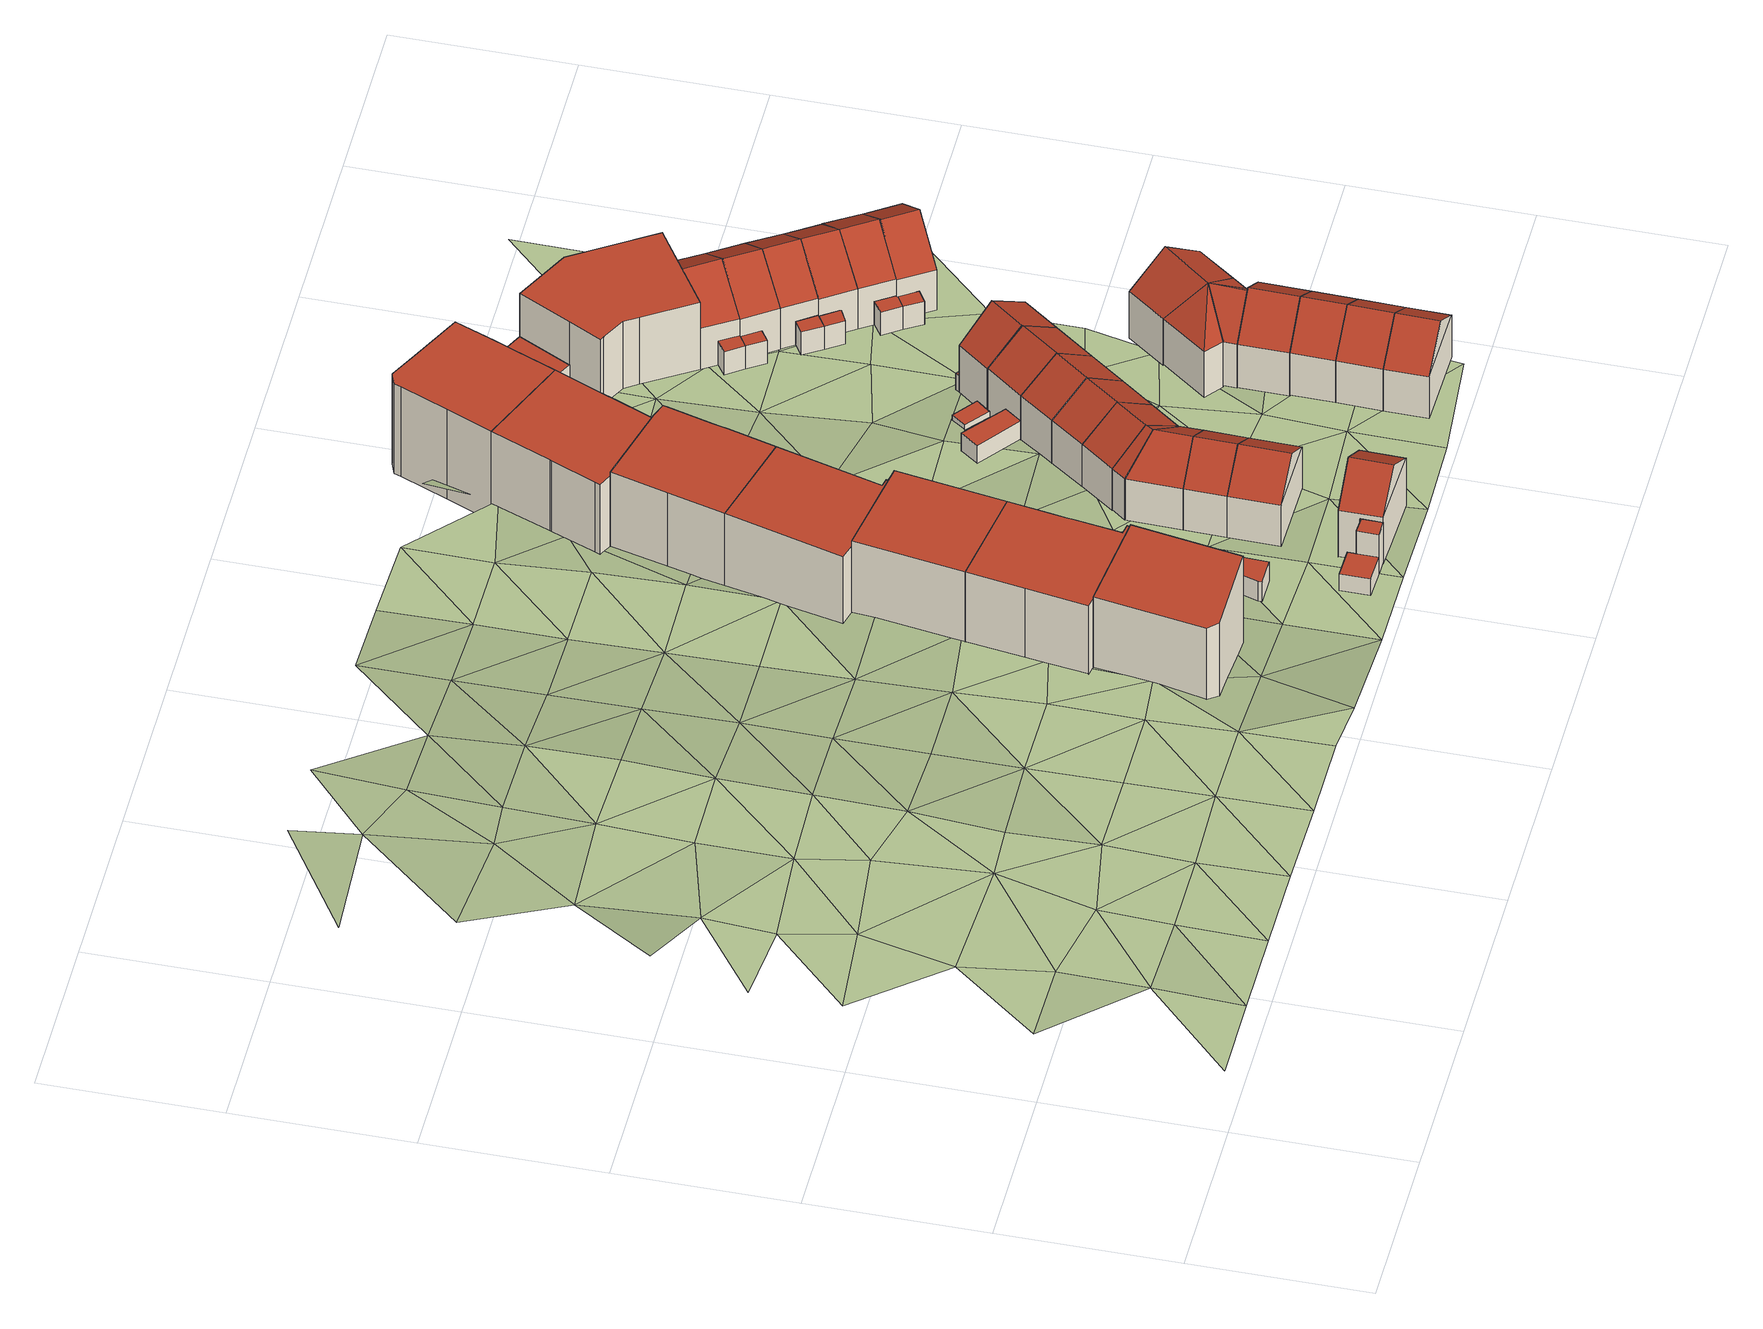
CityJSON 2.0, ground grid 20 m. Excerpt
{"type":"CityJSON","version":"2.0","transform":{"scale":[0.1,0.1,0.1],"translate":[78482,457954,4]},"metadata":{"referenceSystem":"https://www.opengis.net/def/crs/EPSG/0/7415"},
"CityObjects":{
"building1":{"type":"Building","children":["building1-1","building1-2"]},
"building1-1":{"type":"BuildingPart","attributes":{"roofType":"1000","RelativeEavesHeight":3.25,"RelativeRidgeHeight":3.25,"AbsoluteEavesHeight":9.49,"AbsoluteRidgeHeight":9.49},"parents":["building1"],"geometry":[{"type":"Solid","lod":"2","boundaries":[[[[0,1,2,3]],[[1,4,5,2]],[[4,6,7,5]],[[6,0,3,7]],[[6,4,1,0]],[[3,2,5,7]]]],"semantics":{"surfaces":[{"type":"WallSurface"},{"type":"RoofSurface","Direction":0,"Slope":90},{"type":"GroundSurface"}],"values":[[0,0,0,0,1,2]]}}]},
"building1-2":{"type":"BuildingPart","attributes":{"roofType":"1000","RelativeEavesHeight":12.07,"RelativeRidgeHeight":12.07,"AbsoluteEavesHeight":18.84,"AbsoluteRidgeHeight":18.84},"parents":["building1"],"geometry":[{"type":"Solid","lod":"2","boundaries":[[[[8,9,10,11]],[[9,12,13,10]],[[12,14,15,13]],[[14,16,17,15]],[[16,8,11,17]],[[16,14,12,9,8]],[[11,10,13,15,17]]]],"semantics":{"surfaces":[{"type":"WallSurface"},{"type":"RoofSurface","Direction":0,"Slope":90},{"type":"GroundSurface"}],"values":[[0,0,0,0,0,1,2]]}}]},
"building2":{"type":"Building","attributes":{"roofType":"1000","RelativeEavesHeight":11.79,"RelativeRidgeHeight":11.79,"AbsoluteEavesHeight":18.55,"AbsoluteRidgeHeight":18.55},"geometry":[{"type":"Solid","lod":"2","boundaries":[[[[18,19,20,21]],[[19,22,17,20]],[[22,23,15,17]],[[23,24,25,15]],[[24,26,27,25]],[[26,28,29,27]],[[28,30,31,29]],[[30,32,33,31]],[[32,34,35,33]],[[34,36,37,35]],[[36,18,21,37]],[[36,34,32,30,28,26,24,23,22,19,18]],[[21,20,17,15,25,27,29,31,33,35,37]]]],"semantics":{"surfaces":[{"type":"WallSurface"},{"type":"RoofSurface","Direction":0,"Slope":90},{"type":"GroundSurface"}],"values":[[0,0,0,0,0,0,0,0,0,0,0,1,2]]}}]},
"building3":{"type":"Building","attributes":{"roofType":"1000","RelativeEavesHeight":12.05,"RelativeRidgeHeight":12.05,"AbsoluteEavesHeight":18.55,"AbsoluteRidgeHeight":18.55},"geometry":[{"type":"Solid","lod":"2","boundaries":[[[[30,28,38,39]],[[28,40,41,38]],[[40,42,43,41]],[[42,30,39,43]],[[42,40,28,30]],[[39,38,41,43]]]],"semantics":{"surfaces":[{"type":"WallSurface"},{"type":"RoofSurface","Direction":0,"Slope":90},{"type":"GroundSurface"}],"values":[[0,0,0,0,1,2]]}}]},
"building4":{"type":"Building","attributes":{"roofType":"1000","RelativeEavesHeight":2.7,"RelativeRidgeHeight":2.7,"AbsoluteEavesHeight":8.52,"AbsoluteRidgeHeight":8.52},"geometry":[{"type":"Solid","lod":"2","boundaries":[[[[44,45,46,47]],[[45,48,49,46]],[[48,50,51,49]],[[50,52,53,51]],[[52,44,47,53]],[[52,50,48,45,44]],[[47,46,49,51,53]]]],"semantics":{"surfaces":[{"type":"WallSurface"},{"type":"RoofSurface","Direction":0,"Slope":90},{"type":"GroundSurface"}],"values":[[0,0,0,0,0,1,2]]}}]},
"building5":{"type":"Building","children":["building5-1","building5-2"]},
"building5-1":{"type":"BuildingPart","attributes":{"roofType":"1000","RelativeEavesHeight":11.74,"RelativeRidgeHeight":11.74,"AbsoluteEavesHeight":17.67,"AbsoluteRidgeHeight":17.67},"parents":["building5"],"geometry":[{"type":"Solid","lod":"2","boundaries":[[[[54,55,56,57]],[[55,58,59,56]],[[58,60,61,59]],[[60,62,63,61]],[[62,64,65,63]],[[64,66,67,65]],[[66,68,69,67]],[[68,70,71,69]],[[70,54,57,71]],[[70,68,66,64,62,60,58,55,54]],[[57,56,59,61,63,65,67,69,71]]]],"semantics":{"surfaces":[{"type":"WallSurface"},{"type":"RoofSurface","Direction":0,"Slope":90},{"type":"GroundSurface"}],"values":[[0,0,0,0,0,0,0,0,0,1,2]]}}]},
"building5-2":{"type":"BuildingPart","attributes":{"roofType":"1000","RelativeEavesHeight":2.23,"RelativeRidgeHeight":2.23,"AbsoluteEavesHeight":8.05,"AbsoluteRidgeHeight":8.05},"parents":["building5"],"geometry":[{"type":"Solid","lod":"2","boundaries":[[[[72,73,74,75]],[[73,76,77,74]],[[76,78,79,77]],[[78,72,75,79]],[[78,76,73,72]],[[75,74,77,79]]]],"semantics":{"surfaces":[{"type":"WallSurface"},{"type":"RoofSurface","Direction":0,"Slope":90},{"type":"GroundSurface"}],"values":[[0,0,0,0,1,2]]}}]},
"building6":{"type":"Building","children":["building6-1","building6-2","building6-3"]},
"building6-1":{"type":"BuildingPart","attributes":{"roofType":"1000","RelativeEavesHeight":5.42,"RelativeRidgeHeight":5.42,"AbsoluteEavesHeight":11.35,"AbsoluteRidgeHeight":11.35},"parents":["building6"],"geometry":[{"type":"Solid","lod":"2","boundaries":[[[[80,81,82,83]],[[81,84,85,82]],[[84,86,87,85]],[[86,88,89,87]],[[88,90,91,89]],[[90,80,83,91]],[[90,88,86,84,81,80]],[[83,82,85,87,89,91]]]],"semantics":{"surfaces":[{"type":"WallSurface"},{"type":"RoofSurface","Direction":0,"Slope":90},{"type":"GroundSurface"}],"values":[[0,0,0,0,0,0,1,2]]}}]},
"building6-2":{"type":"BuildingPart","attributes":{"roofType":"1030","RelativeEavesHeight":6.59,"RelativeRidgeHeight":9.78,"AbsoluteEavesHeight":12.1,"AbsoluteRidgeHeight":15.29},"parents":["building6"],"geometry":[{"type":"Solid","lod":"2","boundaries":[[[[92,93,94,95]],[[93,96,97,94]],[[96,98,99,97]],[[98,92,95,99]],[[96,93,100]],[[92,98,101]],[[93,92,101,100]],[[98,96,100,101]],[[95,94,97,99]]]],"semantics":{"surfaces":[{"type":"WallSurface"},{"type":"RoofSurface","Direction":270.3,"Slope":54.92},{"type":"RoofSurface","Direction":90.88,"Slope":54.92},{"type":"GroundSurface"}],"values":[[0,0,0,0,0,0,1,2,3]]}}]},
"building6-3":{"type":"BuildingPart","attributes":{"roofType":"1000","RelativeEavesHeight":2.25,"RelativeRidgeHeight":2.25,"AbsoluteEavesHeight":8.25,"AbsoluteRidgeHeight":8.25},"parents":["building6"],"geometry":[{"type":"Solid","lod":"2","boundaries":[[[[102,103,104,105]],[[103,106,107,104]],[[106,108,109,107]],[[108,110,111,109]],[[110,102,105,111]],[[110,108,106,103,102]],[[105,104,107,109,111]]]],"semantics":{"surfaces":[{"type":"WallSurface"},{"type":"RoofSurface","Direction":0,"Slope":90},{"type":"GroundSurface"}],"values":[[0,0,0,0,0,1,2]]}}]},
"building7":{"type":"Building","attributes":{"roofType":"1000","RelativeEavesHeight":11.87,"RelativeRidgeHeight":11.87,"AbsoluteEavesHeight":17.67,"AbsoluteRidgeHeight":17.67},"geometry":[{"type":"Solid","lod":"2","boundaries":[[[[70,68,112,113]],[[68,114,115,112]],[[114,116,117,115]],[[116,118,119,117]],[[118,120,121,119]],[[120,122,123,121]],[[122,124,125,123]],[[124,126,127,125]],[[126,128,129,127]],[[128,70,113,129]],[[128,126,124,122,120,118,116,114,68,70]],[[113,112,115,117,119,121,123,125,127,129]]]],"semantics":{"surfaces":[{"type":"WallSurface"},{"type":"RoofSurface","Direction":0,"Slope":90},{"type":"GroundSurface"}],"values":[[0,0,0,0,0,0,0,0,0,0,1,2]]}}]},
"building8":{"type":"Building","attributes":{"roofType":"1030","RelativeEavesHeight":5.74,"RelativeRidgeHeight":8.87,"AbsoluteEavesHeight":11.22,"AbsoluteRidgeHeight":14.35},"geometry":[{"type":"Solid","lod":"2","boundaries":[[[[130,131,132,133]],[[131,134,135,132]],[[134,136,137,135]],[[136,130,133,137]],[[134,131,138]],[[130,136,139]],[[131,130,139,138]],[[136,134,138,139]],[[133,132,135,137]]]],"semantics":{"surfaces":[{"type":"WallSurface"},{"type":"RoofSurface","Direction":271.17,"Slope":55.22},{"type":"RoofSurface","Direction":91.08,"Slope":55.22},{"type":"GroundSurface"}],"values":[[0,0,0,0,0,0,1,2,3]]}}]},
"building9":{"type":"Building","attributes":{"roofType":"1030","RelativeEavesHeight":5.75,"RelativeRidgeHeight":8.88,"AbsoluteEavesHeight":11.22,"AbsoluteRidgeHeight":14.35},"geometry":[{"type":"Solid","lod":"2","boundaries":[[[[131,140,141,132]],[[140,142,143,141]],[[142,134,135,143]],[[134,131,132,135]],[[142,140,144]],[[131,134,138]],[[140,131,138,144]],[[134,142,144,138]],[[132,141,143,135]]]],"semantics":{"surfaces":[{"type":"WallSurface"},{"type":"RoofSurface","Direction":271.17,"Slope":55.18},{"type":"RoofSurface","Direction":91.08,"Slope":55.18},{"type":"GroundSurface"}],"values":[[0,0,0,0,0,0,1,2,3]]}}]},
"building10":{"type":"Building","children":["building10-1","building10-2"]},
"building10-1":{"type":"BuildingPart","attributes":{"roofType":"1030","RelativeEavesHeight":5.75,"RelativeRidgeHeight":8.89,"AbsoluteEavesHeight":11.22,"AbsoluteRidgeHeight":14.35},"parents":["building10"],"geometry":[{"type":"Solid","lod":"2","boundaries":[[[[145,146,147,148]],[[146,149,150,147]],[[149,151,152,150]],[[151,145,148,152]],[[149,146,153]],[[145,151,154]],[[146,145,154,153]],[[151,149,153,154]],[[148,147,150,152]]]],"semantics":{"surfaces":[{"type":"WallSurface"},{"type":"RoofSurface","Direction":116.63,"Slope":56.44},{"type":"RoofSurface","Direction":305.16,"Slope":56.24},{"type":"GroundSurface"}],"values":[[0,0,0,0,0,0,1,2,3]]}}]},
"building10-2":{"type":"BuildingPart","attributes":{"roofType":"1030","RelativeEavesHeight":5.75,"RelativeRidgeHeight":8.89,"AbsoluteEavesHeight":11.22,"AbsoluteRidgeHeight":14.35},"parents":["building10"],"geometry":[{"type":"Solid","lod":"2","boundaries":[[[[146,142,143,147]],[[142,140,141,143]],[[140,149,150,141]],[[149,146,147,150]],[[140,142,144]],[[146,149,153]],[[142,146,153,144]],[[149,140,144,153]],[[147,143,141,150]]]],"semantics":{"surfaces":[{"type":"WallSurface"},{"type":"RoofSurface","Direction":91.12,"Slope":55.14},{"type":"RoofSurface","Direction":271.18,"Slope":55.14},{"type":"GroundSurface"}],"values":[[0,0,0,0,0,0,1,2,3]]}}]},
"building11":{"type":"Building","attributes":{"roofType":"1000","RelativeEavesHeight":11.99,"RelativeRidgeHeight":11.99,"AbsoluteEavesHeight":17.17,"AbsoluteRidgeHeight":17.17},"geometry":[{"type":"Solid","lod":"2","boundaries":[[[[155,156,157,158]],[[156,159,160,157]],[[159,161,162,160]],[[161,163,164,162]],[[163,165,166,164]],[[165,167,168,166]],[[167,169,170,168]],[[169,171,172,170]],[[171,173,174,172]],[[173,155,158,174]],[[173,171,169,167,165,163,161,159,156,155]],[[158,157,160,162,164,166,168,170,172,174]]]],"semantics":{"surfaces":[{"type":"WallSurface"},{"type":"RoofSurface","Direction":0,"Slope":90},{"type":"GroundSurface"}],"values":[[0,0,0,0,0,0,0,0,0,0,1,2]]}}]},
"building12":{"type":"Building","attributes":{"roofType":"1030","RelativeEavesHeight":5.83,"RelativeRidgeHeight":8.96,"AbsoluteEavesHeight":11.22,"AbsoluteRidgeHeight":14.35},"geometry":[{"type":"Solid","lod":"2","boundaries":[[[[175,145,176,177]],[[145,151,178,176]],[[151,179,180,178]],[[179,175,177,180]],[[151,145,154]],[[175,179,181]],[[145,175,181,154]],[[179,151,154,181]],[[177,176,178,180]]]],"semantics":{"surfaces":[{"type":"WallSurface"},{"type":"RoofSurface","Direction":126.74,"Slope":55.96},{"type":"RoofSurface","Direction":306.63,"Slope":55.96},{"type":"GroundSurface"}],"values":[[0,0,0,0,0,0,1,2,3]]}}]},
"building13":{"type":"Building","attributes":{"roofType":"1030","RelativeEavesHeight":5.9,"RelativeRidgeHeight":9.03,"AbsoluteEavesHeight":11.22,"AbsoluteRidgeHeight":14.35},"geometry":[{"type":"Solid","lod":"2","boundaries":[[[[182,175,183,184]],[[175,179,185,183]],[[179,186,187,185]],[[186,182,184,187]],[[179,175,181]],[[182,186,188]],[[175,182,188,181]],[[186,179,181,188]],[[184,183,185,187]]]],"semantics":{"surfaces":[{"type":"WallSurface"},{"type":"RoofSurface","Direction":126.75,"Slope":56.01},{"type":"RoofSurface","Direction":306.63,"Slope":56.01},{"type":"GroundSurface"}],"values":[[0,0,0,0,0,0,1,2,3]]}}]},
"building14":{"type":"Building","attributes":{"roofType":"1000","RelativeEavesHeight":12.51,"RelativeRidgeHeight":12.51,"AbsoluteEavesHeight":17.17,"AbsoluteRidgeHeight":17.17},"geometry":[{"type":"Solid","lod":"2","boundaries":[[[[169,167,189,190]],[[167,191,192,189]],[[191,193,194,192]],[[193,195,196,194]],[[195,197,198,196]],[[197,199,200,198]],[[199,201,202,200]],[[201,203,204,202]],[[203,205,206,204]],[[205,207,208,206]],[[207,169,190,208]],[[207,205,203,201,199,197,195,193,191,167,169]],[[190,189,192,194,196,198,200,202,204,206,208]]]],"semantics":{"surfaces":[{"type":"WallSurface"},{"type":"RoofSurface","Direction":0,"Slope":90},{"type":"GroundSurface"}],"values":[[0,0,0,0,0,0,0,0,0,0,0,1,2]]}}]},
"building15":{"type":"Building","attributes":{"roofType":"1030","RelativeEavesHeight":6.11,"RelativeRidgeHeight":9.24,"AbsoluteEavesHeight":11.22,"AbsoluteRidgeHeight":14.35},"geometry":[{"type":"Solid","lod":"2","boundaries":[[[[209,182,210,211]],[[182,186,212,210]],[[186,213,214,212]],[[213,209,211,214]],[[186,182,188]],[[209,213,215]],[[182,209,215,188]],[[213,186,188,215]],[[211,210,212,214]]]],"semantics":{"surfaces":[{"type":"WallSurface"},{"type":"RoofSurface","Direction":126.75,"Slope":56.07},{"type":"RoofSurface","Direction":306.63,"Slope":56.07},{"type":"GroundSurface"}],"values":[[0,0,0,0,0,0,1,2,3]]}}]},
"building16":{"type":"Building","children":["building16-1","building16-2"]},
"building16-1":{"type":"BuildingPart","attributes":{"roofType":"1030","RelativeEavesHeight":6.41,"RelativeRidgeHeight":9.54,"AbsoluteEavesHeight":11.22,"AbsoluteRidgeHeight":14.35},"parents":["building16"],"geometry":[{"type":"Solid","lod":"2","boundaries":[[[[213,216,217,218]],[[216,219,220,217]],[[219,209,221,220]],[[209,213,218,221]],[[219,216,222]],[[213,209,215]],[[216,213,215,222]],[[209,219,222,215]],[[218,217,220,221]]]],"semantics":{"surfaces":[{"type":"WallSurface"},{"type":"RoofSurface","Direction":306.94,"Slope":56.17},{"type":"RoofSurface","Direction":126.85,"Slope":56.17},{"type":"GroundSurface"}],"values":[[0,0,0,0,0,0,1,2,3]]}}]},
"building16-2":{"type":"BuildingPart","attributes":{"roofType":"1000","RelativeEavesHeight":2.57,"RelativeRidgeHeight":2.57,"AbsoluteEavesHeight":7.74,"AbsoluteRidgeHeight":7.74},"parents":["building16"],"geometry":[{"type":"Solid","lod":"2","boundaries":[[[[223,224,225,226]],[[224,227,228,225]],[[227,229,230,228]],[[229,223,226,230]],[[229,227,224,223]],[[226,225,228,230]]]],"semantics":{"surfaces":[{"type":"WallSurface"},{"type":"RoofSurface","Direction":0,"Slope":90},{"type":"GroundSurface"}],"values":[[0,0,0,0,1,2]]}}]},
"building17":{"type":"Building","attributes":{"roofType":"1030","RelativeEavesHeight":5.77,"RelativeRidgeHeight":9.3,"AbsoluteEavesHeight":11.36,"AbsoluteRidgeHeight":14.9},"geometry":[{"type":"Solid","lod":"2","boundaries":[[[[231,232,233,234]],[[232,235,236,233]],[[235,237,238,236]],[[237,231,234,238]],[[235,232,239]],[[231,237,240]],[[232,231,240,239]],[[237,235,239,240]],[[234,233,236,238]]]],"semantics":{"surfaces":[{"type":"WallSurface"},{"type":"RoofSurface","Direction":271.13,"Slope":53.47},{"type":"RoofSurface","Direction":91.12,"Slope":53.47},{"type":"GroundSurface"}],"values":[[0,0,0,0,0,0,1,2,3]]}}]},
"building18":{"type":"Building","attributes":{"roofType":"1030","RelativeEavesHeight":5.78,"RelativeRidgeHeight":9.31,"AbsoluteEavesHeight":11.36,"AbsoluteRidgeHeight":14.9},"geometry":[{"type":"Solid","lod":"2","boundaries":[[[[232,241,242,233]],[[241,243,244,242]],[[243,235,236,244]],[[235,232,233,236]],[[243,241,245]],[[232,235,239]],[[241,232,239,245]],[[235,243,245,239]],[[233,242,244,236]]]],"semantics":{"surfaces":[{"type":"WallSurface"},{"type":"RoofSurface","Direction":271.12,"Slope":53.46},{"type":"RoofSurface","Direction":91.11,"Slope":53.46},{"type":"GroundSurface"}],"values":[[0,0,0,0,0,0,1,2,3]]}}]},
"building19":{"type":"Building","children":["building19-1","building19-2","building19-3"]},
"building19-1":{"type":"BuildingPart","attributes":{"roofType":"1000","RelativeEavesHeight":0.671,"RelativeRidgeHeight":0.671,"AbsoluteEavesHeight":5.59,"AbsoluteRidgeHeight":5.59},"parents":["building19"],"geometry":[{"type":"Solid","lod":"2","boundaries":[[[[246,247,248,249]],[[247,250,251,248]],[[250,252,253,251]],[[252,246,249,253]],[[252,250,247,246]],[[249,248,251,253]]]],"semantics":{"surfaces":[{"type":"WallSurface"},{"type":"RoofSurface","Direction":0,"Slope":90},{"type":"GroundSurface"}],"values":[[0,0,0,0,1,2]]}}]},
"building19-2":{"type":"BuildingPart","attributes":{"roofType":"1000","RelativeEavesHeight":2.28,"RelativeRidgeHeight":2.28,"AbsoluteEavesHeight":6.95,"AbsoluteRidgeHeight":6.95},"parents":["building19"],"geometry":[{"type":"Solid","lod":"2","boundaries":[[[[254,255,256,257]],[[255,258,259,256]],[[258,260,261,259]],[[260,254,257,261]],[[260,258,255,254]],[[257,256,259,261]]]],"semantics":{"surfaces":[{"type":"WallSurface"},{"type":"RoofSurface","Direction":0,"Slope":90},{"type":"GroundSurface"}],"values":[[0,0,0,0,1,2]]}}]},
"building19-3":{"type":"BuildingPart","attributes":{"roofType":"1030","RelativeEavesHeight":6.49,"RelativeRidgeHeight":9.62,"AbsoluteEavesHeight":11.22,"AbsoluteRidgeHeight":14.35},"parents":["building19"],"geometry":[{"type":"Solid","lod":"2","boundaries":[[[[262,263,259,264]],[[263,265,256,259]],[[265,219,266,256]],[[219,262,264,266]],[[265,263,267]],[[262,219,268]],[[263,262,268,267]],[[219,265,267,268]],[[264,259,256,266]]]],"semantics":{"surfaces":[{"type":"WallSurface"},{"type":"RoofSurface","Direction":307.34,"Slope":56.19},{"type":"RoofSurface","Direction":126.97,"Slope":56.2},{"type":"GroundSurface"}],"values":[[0,0,0,0,0,0,1,2,3]]}}]},
"building20":{"type":"Building","attributes":{"roofType":"1030","RelativeEavesHeight":5.78,"RelativeRidgeHeight":9.32,"AbsoluteEavesHeight":11.36,"AbsoluteRidgeHeight":14.9},"geometry":[{"type":"Solid","lod":"2","boundaries":[[[[241,269,270,242]],[[269,271,272,270]],[[271,243,244,272]],[[243,241,242,244]],[[271,269,273]],[[241,243,245]],[[269,241,245,273]],[[243,271,273,245]],[[242,270,272,244]]]],"semantics":{"surfaces":[{"type":"WallSurface"},{"type":"RoofSurface","Direction":271.12,"Slope":53.46},{"type":"RoofSurface","Direction":91.11,"Slope":53.46},{"type":"GroundSurface"}],"values":[[0,0,0,0,0,0,1,2,3]]}}]},
"building21":{"type":"Building","attributes":{"roofType":"1030","RelativeEavesHeight":5.96,"RelativeRidgeHeight":9.49,"AbsoluteEavesHeight":11.36,"AbsoluteRidgeHeight":14.9},"geometry":[{"type":"Solid","lod":"2","boundaries":[[[[269,274,275,276]],[[274,277,278,275]],[[277,271,279,278]],[[271,269,276,279]],[[277,274,280]],[[269,271,273]],[[274,269,273,280]],[[271,277,280,273]],[[276,275,278,279]]]],"semantics":{"surfaces":[{"type":"WallSurface"},{"type":"RoofSurface","Direction":271.12,"Slope":53.45},{"type":"RoofSurface","Direction":91.11,"Slope":53.45},{"type":"GroundSurface"}],"values":[[0,0,0,0,0,0,1,2,3]]}}]},
"building22":{"type":"Building","children":["building22-1","building22-2"]},
"building22-1":{"type":"BuildingPart","attributes":{"roofType":"1130","RelativeEavesHeight":6.04,"RelativeRidgeHeight":9.58,"AbsoluteEavesHeight":11.36,"AbsoluteRidgeHeight":14.9},"parents":["building22"],"geometry":[{"type":"Solid","lod":"2","boundaries":[[[[274,281,282,283]],[[281,284,285,282]],[[284,286,287,285]],[[286,274,283,287]],[[284,281,288]],[[274,286,289]],[[281,274,289,288]],[[286,284,288,289]],[[283,282,285,287]]]],"semantics":{"surfaces":[{"type":"WallSurface"},{"type":"RoofSurface","Direction":3.62,"Slope":-39.31},{"type":"RoofSurface","Direction":272.26,"Slope":51.53},{"type":"RoofSurface","Direction":92.23,"Slope":47.26},{"type":"GroundSurface"}],"values":[[0,0,0,0,1,0,2,3,4]]}}]},
"building22-2":{"type":"BuildingPart","attributes":{"roofType":"1070","RelativeEavesHeight":6.3,"RelativeRidgeHeight":9.83,"AbsoluteEavesHeight":11.36,"AbsoluteRidgeHeight":14.9},"parents":["building22"],"geometry":[{"type":"Solid","lod":"2","boundaries":[[[[290,284,291,292]],[[284,281,293,291]],[[281,294,295,293]],[[294,296,297,295]],[[296,290,292,297]],[[284,290,288]],[[281,284,288]],[[294,281,288]],[[296,294,288]],[[290,296,288]],[[292,291,293,295,297]]]],"semantics":{"surfaces":[{"type":"WallSurface"},{"type":"RoofSurface","Direction":126.57,"Slope":53.73},{"type":"RoofSurface","Direction":183.62,"Slope":39.31},{"type":"RoofSurface","Direction":217.13,"Slope":53.9},{"type":"RoofSurface","Direction":306.9,"Slope":51.98},{"type":"RoofSurface","Direction":36.66,"Slope":25.27},{"type":"GroundSurface"}],"values":[[0,0,0,0,0,1,2,3,4,5,6]]}}]},
"building23":{"type":"Building","attributes":{"roofType":"1000","RelativeEavesHeight":3.17,"RelativeRidgeHeight":3.17,"AbsoluteEavesHeight":7.7,"AbsoluteRidgeHeight":7.7},"geometry":[{"type":"Solid","lod":"2","boundaries":[[[[298,299,300,301]],[[299,302,303,300]],[[302,304,305,303]],[[304,298,301,305]],[[304,302,299,298]],[[301,300,303,305]]]],"semantics":{"surfaces":[{"type":"WallSurface"},{"type":"RoofSurface","Direction":0,"Slope":90},{"type":"GroundSurface"}],"values":[[0,0,0,0,1,2]]}}]},
"building24":{"type":"Building","attributes":{"roofType":"1130","RelativeEavesHeight":6.51,"RelativeRidgeHeight":10.04,"AbsoluteEavesHeight":11.36,"AbsoluteRidgeHeight":14.9},"geometry":[{"type":"Solid","lod":"2","boundaries":[[[[306,290,307,308]],[[290,296,309,307]],[[296,310,311,309]],[[310,306,308,311]],[[296,290,288]],[[306,310,312]],[[290,306,312,288]],[[310,296,288,312]],[[308,307,309,311]]]],"semantics":{"surfaces":[{"type":"WallSurface"},{"type":"RoofSurface","Direction":216.66,"Slope":-25.27},{"type":"RoofSurface","Direction":127.35,"Slope":53.19},{"type":"RoofSurface","Direction":307.46,"Slope":52.43},{"type":"GroundSurface"}],"values":[[0,0,0,0,1,0,2,3,4]]}}]},
"building25":{"type":"Building","attributes":{"roofType":"1000","RelativeEavesHeight":9.27,"RelativeRidgeHeight":9.27,"AbsoluteEavesHeight":13.72,"AbsoluteRidgeHeight":13.72},"geometry":[{"type":"Solid","lod":"2","boundaries":[[[[313,314,315,316]],[[314,317,318,315]],[[317,319,320,318]],[[319,321,322,320]],[[321,323,324,322]],[[323,325,326,324]],[[325,327,328,326]],[[327,329,330,328]],[[329,331,332,330]],[[331,313,316,332]],[[331,329,327,325,323,321,319,317,314,313]],[[316,315,318,320,322,324,326,328,330,332]]]],"semantics":{"surfaces":[{"type":"WallSurface"},{"type":"RoofSurface","Direction":0,"Slope":90},{"type":"GroundSurface"}],"values":[[0,0,0,0,0,0,0,0,0,0,1,2]]}}]},
"building26":{"type":"Building","children":["building26-1","building26-2","building26-3"]},
"building26-1":{"type":"BuildingPart","attributes":{"roofType":"1030","RelativeEavesHeight":5.62,"RelativeRidgeHeight":9.46,"AbsoluteEavesHeight":10.07,"AbsoluteRidgeHeight":13.91},"parents":["building26"],"geometry":[{"type":"Solid","lod":"2","boundaries":[[[[333,334,318,335]],[[334,336,337,318]],[[336,338,339,337]],[[338,333,335,339]],[[336,334,340]],[[333,338,341]],[[334,333,341,340]],[[338,336,340,341]],[[335,318,337,339]]]],"semantics":{"surfaces":[{"type":"WallSurface"},{"type":"RoofSurface","Direction":237.41,"Slope":53.44},{"type":"RoofSurface","Direction":57.11,"Slope":53.44},{"type":"GroundSurface"}],"values":[[0,0,0,0,0,0,1,2,3]]}}]},
"building26-2":{"type":"BuildingPart","attributes":{"roofType":"1000","RelativeEavesHeight":2.85,"RelativeRidgeHeight":2.85,"AbsoluteEavesHeight":7.29,"AbsoluteRidgeHeight":7.29},"parents":["building26"],"geometry":[{"type":"Solid","lod":"2","boundaries":[[[[342,343,315,337]],[[343,344,345,315]],[[344,346,347,345]],[[346,342,337,347]],[[346,344,343,342]],[[337,315,345,347]]]],"semantics":{"surfaces":[{"type":"WallSurface"},{"type":"RoofSurface","Direction":0,"Slope":90},{"type":"GroundSurface"}],"values":[[0,0,0,0,1,2]]}}]},
"building26-3":{"type":"BuildingPart","attributes":{"roofType":"1000","RelativeEavesHeight":3.21,"RelativeRidgeHeight":3.21,"AbsoluteEavesHeight":7.78,"AbsoluteRidgeHeight":7.78},"parents":["building26"],"geometry":[{"type":"Solid","lod":"2","boundaries":[[[[348,349,350,351]],[[349,352,353,350]],[[352,354,355,353]],[[354,348,351,355]],[[354,352,349,348]],[[351,350,353,355]]]],"semantics":{"surfaces":[{"type":"WallSurface"},{"type":"RoofSurface","Direction":0,"Slope":90},{"type":"GroundSurface"}],"values":[[0,0,0,0,1,2]]}}]},
"building27":{"type":"Building","children":["building27-1","building27-2","building27-3"]},
"building27-1":{"type":"BuildingPart","attributes":{"roofType":"1030","RelativeEavesHeight":5.62,"RelativeRidgeHeight":9.46,"AbsoluteEavesHeight":10.07,"AbsoluteRidgeHeight":13.91},"parents":["building27"],"geometry":[{"type":"Solid","lod":"2","boundaries":[[[[356,357,358,359]],[[357,338,339,358]],[[338,360,361,339]],[[360,356,359,361]],[[338,357,362]],[[356,360,363]],[[357,356,363,362]],[[360,338,362,363]],[[359,358,339,361]]]],"semantics":{"surfaces":[{"type":"WallSurface"},{"type":"RoofSurface","Direction":235.93,"Slope":53.65},{"type":"RoofSurface","Direction":56.62,"Slope":53.65},{"type":"GroundSurface"}],"values":[[0,0,0,0,0,0,1,2,3]]}}]},
"building27-2":{"type":"BuildingPart","attributes":{"roofType":"1000","RelativeEavesHeight":2.85,"RelativeRidgeHeight":2.85,"AbsoluteEavesHeight":7.29,"AbsoluteRidgeHeight":7.29},"parents":["building27"],"geometry":[{"type":"Solid","lod":"2","boundaries":[[[[364,365,366,361]],[[365,367,368,366]],[[367,369,370,368]],[[369,364,361,370]],[[369,367,365,364]],[[361,366,368,370]]]],"semantics":{"surfaces":[{"type":"WallSurface"},{"type":"RoofSurface","Direction":0,"Slope":90},{"type":"GroundSurface"}],"values":[[0,0,0,0,1,2]]}}]},
"building27-3":{"type":"BuildingPart","attributes":{"roofType":"1000","RelativeEavesHeight":3.2,"RelativeRidgeHeight":3.2,"AbsoluteEavesHeight":7.78,"AbsoluteRidgeHeight":7.78},"parents":["building27"],"geometry":[{"type":"Solid","lod":"2","boundaries":[[[[371,372,373,374]],[[372,375,376,373]],[[375,348,351,376]],[[348,371,374,351]],[[348,375,372,371]],[[374,373,376,351]]]],"semantics":{"surfaces":[{"type":"WallSurface"},{"type":"RoofSurface","Direction":0,"Slope":90},{"type":"GroundSurface"}],"values":[[0,0,0,0,1,2]]}}]},
"building28":{"type":"Building","children":["building28-1","building28-2","building28-3"]},
"building28-1":{"type":"BuildingPart","attributes":{"roofType":"1000","RelativeEavesHeight":3.19,"RelativeRidgeHeight":3.19,"AbsoluteEavesHeight":7.78,"AbsoluteRidgeHeight":7.78},"parents":["building28"],"geometry":[{"type":"Solid","lod":"2","boundaries":[[[[377,378,379,380]],[[378,381,382,379]],[[381,383,384,382]],[[383,377,380,384]],[[383,381,378,377]],[[380,379,382,384]]]],"semantics":{"surfaces":[{"type":"WallSurface"},{"type":"RoofSurface","Direction":0,"Slope":90},{"type":"GroundSurface"}],"values":[[0,0,0,0,1,2]]}}]},
"building28-2":{"type":"BuildingPart","attributes":{"roofType":"1030","RelativeEavesHeight":5.6,"RelativeRidgeHeight":9.44,"AbsoluteEavesHeight":10.07,"AbsoluteRidgeHeight":13.91},"parents":["building28"],"geometry":[{"type":"Solid","lod":"2","boundaries":[[[[360,385,386,387]],[[385,388,389,386]],[[388,356,390,389]],[[356,360,387,390]],[[388,385,391]],[[360,356,363]],[[385,360,363,391]],[[356,388,391,363]],[[387,386,389,390]]]],"semantics":{"surfaces":[{"type":"WallSurface"},{"type":"RoofSurface","Direction":56.59,"Slope":53.37},{"type":"RoofSurface","Direction":235.92,"Slope":53.37},{"type":"GroundSurface"}],"values":[[0,0,0,0,0,0,1,2,3]]}}]},
"building28-3":{"type":"BuildingPart","attributes":{"roofType":"1000","RelativeEavesHeight":2.83,"RelativeRidgeHeight":2.83,"AbsoluteEavesHeight":7.29,"AbsoluteRidgeHeight":7.29},"parents":["building28"],"geometry":[{"type":"Solid","lod":"2","boundaries":[[[[364,369,392,387]],[[369,393,394,392]],[[393,395,396,394]],[[395,364,387,396]],[[395,393,369,364]],[[387,392,394,396]]]],"semantics":{"surfaces":[{"type":"WallSurface"},{"type":"RoofSurface","Direction":0,"Slope":90},{"type":"GroundSurface"}],"values":[[0,0,0,0,1,2]]}}]},
"building29":{"type":"Building","children":["building29-1","building29-2","building29-3"]},
"building29-1":{"type":"BuildingPart","attributes":{"roofType":"1000","RelativeEavesHeight":3.18,"RelativeRidgeHeight":3.18,"AbsoluteEavesHeight":7.78,"AbsoluteRidgeHeight":7.78},"parents":["building29"],"geometry":[{"type":"Solid","lod":"2","boundaries":[[[[397,398,399,400]],[[398,401,402,399]],[[401,377,380,402]],[[377,397,400,380]],[[377,401,398,397]],[[400,399,402,380]]]],"semantics":{"surfaces":[{"type":"WallSurface"},{"type":"RoofSurface","Direction":0,"Slope":90},{"type":"GroundSurface"}],"values":[[0,0,0,0,1,2]]}}]},
"building29-2":{"type":"BuildingPart","attributes":{"roofType":"1000","RelativeEavesHeight":2.81,"RelativeRidgeHeight":2.81,"AbsoluteEavesHeight":7.29,"AbsoluteRidgeHeight":7.29},"parents":["building29"],"geometry":[{"type":"Solid","lod":"2","boundaries":[[[[403,404,405,406]],[[404,407,408,405]],[[407,409,410,408]],[[409,403,406,410]],[[409,407,404,403]],[[406,405,408,410]]]],"semantics":{"surfaces":[{"type":"WallSurface"},{"type":"RoofSurface","Direction":0,"Slope":90},{"type":"GroundSurface"}],"values":[[0,0,0,0,1,2]]}}]},
"building29-3":{"type":"BuildingPart","attributes":{"roofType":"1030","RelativeEavesHeight":5.58,"RelativeRidgeHeight":9.42,"AbsoluteEavesHeight":10.07,"AbsoluteRidgeHeight":13.91},"parents":["building29"],"geometry":[{"type":"Solid","lod":"2","boundaries":[[[[411,412,413,414]],[[412,385,386,413]],[[385,415,406,386]],[[415,411,414,406]],[[385,412,391]],[[411,415,416]],[[412,411,416,391]],[[415,385,391,416]],[[414,413,386,406]]]],"semantics":{"surfaces":[{"type":"WallSurface"},{"type":"RoofSurface","Direction":236.33,"Slope":53.49},{"type":"RoofSurface","Direction":56.73,"Slope":53.5},{"type":"GroundSurface"}],"values":[[0,0,0,0,0,0,1,2,3]]}}]},
"building30":{"type":"Building","children":["building30-1","building30-2","building30-3"]},
"building30-1":{"type":"BuildingPart","attributes":{"roofType":"1000","RelativeEavesHeight":3.16,"RelativeRidgeHeight":3.16,"AbsoluteEavesHeight":7.78,"AbsoluteRidgeHeight":7.78},"parents":["building30"],"geometry":[{"type":"Solid","lod":"2","boundaries":[[[[417,418,419,420]],[[418,421,422,419]],[[421,423,424,422]],[[423,417,420,424]],[[423,421,418,417]],[[420,419,422,424]]]],"semantics":{"surfaces":[{"type":"WallSurface"},{"type":"RoofSurface","Direction":0,"Slope":90},{"type":"GroundSurface"}],"values":[[0,0,0,0,1,2]]}}]},
"building30-2":{"type":"BuildingPart","attributes":{"roofType":"1030","RelativeEavesHeight":5.59,"RelativeRidgeHeight":9.43,"AbsoluteEavesHeight":10.07,"AbsoluteRidgeHeight":13.91},"parents":["building30"],"geometry":[{"type":"Solid","lod":"2","boundaries":[[[[425,426,427,428]],[[426,429,430,427]],[[429,411,414,430]],[[411,425,428,414]],[[429,426,431]],[[425,411,416]],[[426,425,416,431]],[[411,429,431,416]],[[428,427,430,414]]]],"semantics":{"surfaces":[{"type":"WallSurface"},{"type":"RoofSurface","Direction":56.92,"Slope":53.36},{"type":"RoofSurface","Direction":236.39,"Slope":53.36},{"type":"GroundSurface"}],"values":[[0,0,0,0,0,0,1,2,3]]}}]},
"building30-3":{"type":"BuildingPart","attributes":{"roofType":"1010","RelativeEavesHeight":2.82,"RelativeRidgeHeight":2.82,"AbsoluteEavesHeight":7.29,"AbsoluteRidgeHeight":7.29},"parents":["building30"],"geometry":[{"type":"Solid","lod":"2","boundaries":[[[[432,409,410,428]],[[409,433,434,410]],[[433,435,436,434]],[[435,432,428,436]],[[435,433,409,432]],[[428,410,434,436]]]],"semantics":{"surfaces":[{"type":"WallSurface"},{"type":"RoofSurface","Direction":0,"Slope":90},{"type":"GroundSurface"}],"values":[[0,0,0,0,1,2]]}}]},
"building31":{"type":"Building","children":["building31-1","building31-2","building31-3"]},
"building31-1":{"type":"BuildingPart","attributes":{"roofType":"1030","RelativeEavesHeight":5.61,"RelativeRidgeHeight":9.45,"AbsoluteEavesHeight":10.07,"AbsoluteRidgeHeight":13.91},"parents":["building31"],"geometry":[{"type":"Solid","lod":"2","boundaries":[[[[426,437,438,427]],[[437,439,440,438]],[[439,441,442,440]],[[441,426,427,442]],[[439,437,443]],[[426,441,444]],[[437,426,444,443]],[[441,439,443,444]],[[427,438,440,442]]]],"semantics":{"surfaces":[{"type":"WallSurface"},{"type":"RoofSurface","Direction":57.08,"Slope":53.62},{"type":"RoofSurface","Direction":236.84,"Slope":53.62},{"type":"GroundSurface"}],"values":[[0,0,0,0,0,0,1,2,3]]}}]},
"building31-2":{"type":"BuildingPart","attributes":{"roofType":"1000","RelativeEavesHeight":2.84,"RelativeRidgeHeight":2.84,"AbsoluteEavesHeight":7.29,"AbsoluteRidgeHeight":7.29},"parents":["building31"],"geometry":[{"type":"Solid","lod":"2","boundaries":[[[[445,446,447,448]],[[446,449,450,447]],[[449,451,452,450]],[[451,445,448,452]],[[451,449,446,445]],[[448,447,450,452]]]],"semantics":{"surfaces":[{"type":"WallSurface"},{"type":"RoofSurface","Direction":0,"Slope":90},{"type":"GroundSurface"}],"values":[[0,0,0,0,1,2]]}}]},
"building31-3":{"type":"BuildingPart","attributes":{"roofType":"1000","RelativeEavesHeight":3.16,"RelativeRidgeHeight":3.16,"AbsoluteEavesHeight":7.78,"AbsoluteRidgeHeight":7.78},"parents":["building31"],"geometry":[{"type":"Solid","lod":"2","boundaries":[[[[453,454,455,456]],[[454,457,458,455]],[[457,417,420,458]],[[417,453,456,420]],[[417,457,454,453]],[[456,455,458,420]]]],"semantics":{"surfaces":[{"type":"WallSurface"},{"type":"RoofSurface","Direction":0,"Slope":90},{"type":"GroundSurface"}],"values":[[0,0,0,0,1,2]]}}]},
"terrain1":{"type":"TINRelief","geometry":[{"type":"CompositeSurface","lod":"2","boundaries":[[[459,460,461]],[[462,461,463]],[[462,463,464]],[[461,460,465]],[[466,464,467]],[[460,468,465]],[[463,461,469]],[[466,467,470]],[[461,465,469]],[[471,470,472]],[[464,463,473]],[[467,464,473]],[[474,472,475]],[[463,469,473]],[[465,468,476]],[[469,465,476]],[[470,467,477]],[[468,478,476]],[[472,470,477]],[[467,473,479]],[[480,475,481]],[[467,479,477]],[[475,472,482]],[[473,469,483]],[[469,476,483]],[[472,477,482]],[[480,481,484]],[[485,484,486]],[[476,478,487]],[[473,483,488]],[[475,482,489]],[[475,489,481]],[[479,473,490]],[[483,476,487]],[[478,491,487]],[[473,488,490]],[[477,479,492]],[[482,477,493]],[[479,490,492]],[[481,489,494]],[[488,483,495]],[[484,481,496]],[[483,487,497]],[[489,482,493]],[[477,492,493]],[[481,494,496]],[[490,488,495]],[[483,497,495]],[[487,491,498]],[[484,496,499]],[[494,489,500]],[[489,493,501]],[[492,490,502]],[[490,495,503]],[[491,504,498]],[[497,487,505]],[[489,501,500]],[[496,494,506]],[[490,503,502]],[[495,497,505]],[[493,492,507]],[[487,498,505]],[[499,496,506]],[[494,500,506]],[[492,502,507]],[[498,504,508]],[[501,493,509]],[[503,495,510]],[[495,505,511]],[[500,501,509]],[[493,507,509]],[[502,503,510]],[[495,511,510]],[[505,498,512]],[[498,508,513]],[[511,505,512]],[[498,513,512]],[[507,502,514]],[[506,500,515]],[[500,509,516]],[[502,510,514]],[[500,516,515]],[[511,512,517]],[[510,511,517]],[[513,508,518]],[[509,507,519]],[[507,514,520]],[[506,515,521]],[[516,509,519]],[[507,520,519]],[[514,510,522]],[[510,517,522]],[[512,513,523]],[[515,516,524]],[[513,518,525]],[[517,512,526]],[[516,519,524]],[[520,514,527]],[[514,522,528]],[[513,525,523]],[[521,515,529]],[[522,517,526]],[[512,523,526]],[[519,520,527]],[[515,524,529]],[[514,528,527]],[[525,518,530]],[[521,529,531]],[[524,519,532]],[[528,522,533]],[[519,527,534]],[[518,535,530]],[[522,526,533]],[[523,525,536]],[[519,534,532]],[[529,524,537]],[[526,523,536]],[[525,530,536]],[[527,528,538]],[[524,532,537]],[[531,529,539]],[[528,533,540]],[[534,527,538]],[[533,526,541]],[[529,537,539]],[[528,540,538]],[[526,536,541]],[[530,535,542]],[[543,532,534]],[[537,532,543]],[[536,530,542]],[[535,544,542]],[[533,541,545]],[[540,533,546]],[[533,545,546]],[[543,534,547]],[[539,537,548]],[[537,543,548]],[[534,538,547]],[[538,540,546]],[[541,536,549]],[[545,541,550]],[[536,542,549]],[[550,541,549]],[[538,546,551]],[[542,544,552]],[[546,545,553]],[[545,550,553]],[[548,543,554]],[[538,551,547]],[[544,555,552]],[[549,542,552]],[[543,547,554]],[[551,546,556]],[[546,553,556]],[[550,549,557]],[[558,548,559]],[[553,550,557]],[[549,552,560]],[[548,554,559]],[[547,551,561]],[[551,556,562]],[[549,560,557]],[[552,555,563]],[[551,562,561]],[[554,547,564]],[[556,553,565]],[[553,557,566]],[[560,552,567]],[[547,561,564]],[[559,554,564]],[[562,556,565]],[[553,566,565]],[[552,563,567]],[[557,560,568]],[[561,562,569]],[[559,564,570]],[[557,568,566]],[[562,565,569]],[[560,567,571]],[[560,571,568]],[[564,561,572]],[[559,570,573]],[[561,569,574]],[[561,574,572]],[[566,568,575]],[[565,566,576]],[[569,565,577]],[[570,564,578]],[[564,572,578]],[[566,575,576]],[[574,569,577]],[[565,576,577]],[[573,570,578]],[[572,574,579]],[[574,577,580]],[[578,572,579]],[[577,576,581]],[[574,580,579]],[[578,579,582]],[[578,582,583]]]}]}
},
"vertices":[
[726,155,55],[691,158,55],[691,158,22],[726,155,22],[698,198,55],[698,198,22],[732,196,55],[732,196,22],
[689,143,148],[587,144,148],[587,144,28],[689,143,28],[576,155,148],[576,155,28],[596,278,148],[596,278,28],[709,265,148],[709,265,28],
[699,271,145],[710,269,145],[710,269,28],[699,271,28],[709,265,145],[596,278,145],[585,280,145],[585,280,28],[596,349,145],[596,349,28],[606,414,145],[606,414,28],[718,396,145],[718,396,28],[710,346,145],[710,346,28],[708,333,145],[708,333,28],[707,324,145],[707,324,28],
[606,414,25],[718,396,25],[625,537,145],[625,537,25],[737,518,145],[737,518,25],
[763,140,45],[763,144,45],[763,144,18],[763,140,18],[779,198,45],[779,198,18],[796,197,45],[796,197,18],[794,140,45],[794,140,18],
[721,527,137],[730,525,137],[730,525,19],[721,527,19],[729,523,137],[729,523,19],[738,521,137],[738,521,19],[737,518,137],[737,518,19],[625,537,137],[625,537,19],[608,542,137],[608,542,19],[644,674,137],[644,674,19],[753,645,137],[753,645,19],
[729,523,40],[736,545,40],[736,545,18],[729,523,18],[765,537,40],[765,537,18],[761,517,40],[761,517,18],
[828,57,74],[845,56,74],[845,56,19],[828,57,19],[845,57,74],[845,57,19],[847,57,74],[847,57,19],[847,33,74],[847,33,19],[828,33,74],[828,33,19],
[847,33,81],[847,80,81],[847,80,15],[847,33,15],[939,79,81],[939,79,15],[938,30,81],[938,30,15],[893,80,113],[892,32,113],
[794,34,43],[794,67,43],[794,67,20],[794,34,20],[828,66,43],[828,66,20],[828,57,43],[828,57,20],[828,33,43],[828,33,20],
[644,674,18],[753,645,18],[661,737,137],[661,737,18],[678,801,137],[678,801,18],[771,777,137],[771,777,18],[787,771,137],[787,771,18],[786,767,137],[786,767,18],[773,720,137],[773,720,18],[770,708,137],[770,708,18],[768,699,137],[768,699,18],
[850,140,72],[851,197,72],[851,197,15],[850,140,15],[941,195,72],[941,195,15],[940,139,72],[940,139,15],[896,196,104],[895,139,104],
[852,243,72],[852,243,15],[942,242,72],[942,242,15],[897,243,104],
[942,269,72],[942,266,72],[942,266,15],[942,269,15],[853,304,72],[853,304,15],[865,320,72],[865,320,15],[898,285,104],[903,294,104],
[771,777,132],[678,801,132],[678,801,12],[771,777,12],[662,808,132],[662,808,12],[665,814,132],[665,814,12],[686,864,132],[686,864,12],[687,866,132],[687,866,12],[715,934,132],[715,934,12],[819,891,132],[819,891,12],[798,842,132],[798,842,12],[789,820,132],[789,820,12],
[967,302,72],[942,269,14],[967,302,14],[865,320,14],[893,358,72],[893,358,14],[930,330,104],
[995,339,72],[967,302,13],[995,339,13],[893,358,13],[921,396,72],[921,396,13],[958,368,104],
[715,934,7],[819,891,7],[737,985,132],[737,985,7],[759,1038,132],[759,1038,7],[762,1046,132],[762,1046,7],[776,1051,132],[776,1051,7],[777,1051,132],[777,1051,7],[808,1035,132],[808,1035,7],[866,1006,132],[866,1006,7],[848,961,132],[848,961,7],[840,942,132],[840,942,7],
[1024,378,72],[995,339,11],[1024,378,11],[921,396,11],[950,435,72],[950,435,11],[987,406,104],
[982,477,72],[982,477,8],[950,435,8],[1057,422,72],[1057,422,8],[1024,378,8],[1019,449,104],
[950,435,37],[904,470,37],[904,470,12],[950,435,12],[919,490,37],[919,490,12],[964,454,37],[964,454,12],
[1068,36,74],[1069,84,74],[1069,84,16],[1068,36,16],[1164,82,74],[1164,82,16],[1163,34,74],[1163,34,16],[1117,83,109],[1116,35,109],
[1070,134,74],[1070,134,16],[1165,132,74],[1165,132,16],[1118,133,109],
[978,474,16],[953,494,16],[953,494,9],[978,474,9],[965,510,16],[965,510,9],[991,490,16],[991,490,9],
[1093,468,29],[1087,462,29],[1087,462,7],[1093,468,7],[1009,513,29],[1009,513,7],[1012,517,29],[1012,517,7],
[981,477,72],[1009,513,72],[981,477,7],[1087,462,72],[1057,422,7],[1048,488,104],[1019,450,104],
[1071,182,74],[1071,182,16],[1166,181,74],[1166,181,16],[1119,182,109],
[1072,237,74],[1072,237,14],[1071,182,14],[1167,237,74],[1167,237,14],[1166,181,14],[1120,237,109],
[1072,252,74],[1072,252,13],[1072,237,13],[1155,247,74],[1155,247,13],[1155,237,74],[1155,237,13],[1118,278,109],[1116,237,109],
[1167,263,74],[1155,247,11],[1167,263,11],[1072,252,11],[1053,267,74],[1053,267,11],[1092,319,74],[1092,319,11],
[928,901,37],[893,919,37],[893,919,5],[928,901,5],[922,978,37],[922,978,5],[958,960,37],[958,960,5],
[1198,305,74],[1167,263,9],[1198,305,9],[1092,319,9],[1124,362,74],[1124,362,9],[1161,333,109],
[1044,893,97],[1079,839,97],[1079,839,4],[1044,893,4],[986,778,97],[986,778,4],[951,833,97],[951,833,4],[941,848,97],[941,848,4],[914,862,97],[914,862,4],[909,864,97],[909,864,4],[928,901,97],[928,901,4],[958,960,97],[958,960,4],[1021,928,97],[1021,928,4],
[1009,742,61],[986,778,61],[1009,742,4],[1073,834,61],[1073,834,4],[1096,798,61],[1096,798,4],[1029,806,99],[1053,770,99],
[1073,834,33],[1079,839,33],[1096,812,33],[1096,812,4],[1090,808,33],[1090,808,4],
[995,733,38],[981,752,38],[981,752,6],[995,733,6],[996,762,38],[996,762,6],[1009,742,38],[1009,742,6],
[1033,705,61],[1008,741,61],[1008,741,4],[1033,705,4],[1120,762,61],[1120,762,4],[1052,770,99],[1076,734,99],
[1120,762,33],[1105,784,33],[1105,784,4],[1112,789,33],[1112,789,4],[1126,766,33],[1126,766,4],
[1008,741,38],[1021,722,38],[1021,722,6],[1008,741,6],[1008,713,38],[1008,713,6],
[1041,661,38],[1028,682,38],[1028,682,6],[1041,661,6],[1042,691,38],[1042,691,6],[1056,671,38],[1056,671,6],
[1142,727,61],[1142,727,5],[1120,762,5],[1056,671,61],[1056,671,5],[1033,705,5],[1099,699,99],
[1126,766,5],[1143,741,33],[1143,741,5],[1136,737,33],[1136,737,5],
[1055,670,38],[1069,650,38],[1069,650,6],[1055,670,6],[1054,642,38],[1054,642,6],
[1165,692,33],[1151,713,33],[1151,713,5],[1165,692,5],[1158,717,33],[1158,717,5],[1172,696,33],[1172,696,5],
[1079,635,61],[1055,670,61],[1055,670,5],[1079,635,5],[1165,692,61],[1122,664,99],
[1088,590,38],[1074,610,38],[1074,610,6],[1088,590,6],[1089,620,38],[1089,620,6],[1103,599,38],[1103,599,6],
[1166,692,61],[1189,655,61],[1189,655,5],[1166,692,5],[1103,599,61],[1103,599,5],[1146,627,99],
[1166,692,33],[1189,669,33],[1189,669,5],[1183,665,33],[1183,665,5],
[1213,619,61],[1213,619,5],[1125,563,61],[1125,563,5],[1101,599,61],[1101,599,5],[1169,591,99],[1145,627,99],
[1213,619,33],[1198,642,33],[1198,642,4],[1213,619,4],[1204,646,33],[1204,646,4],[1220,623,33],[1220,623,4],
[1101,599,38],[1114,579,38],[1114,579,6],[1101,599,6],[1100,570,38],[1100,570,6],
[31,11,59],[130,11,59],[130,111,63],[31,210,69],[130,210,65],[115,311,64],[230,109,60],[29,409,68],[139,419,65],[229,11,59],[232,191,62],[120,499,66],[30,508,65],[127,580,65],[264,305,60],[28,610,96],[107,707,75],[327,109,58],[234,507,65],[329,11,58],[251,431,63],[36,814,93],[173,806,79],[230,610,69],[331,208,59],[150,938,85],[2,929,93],[136,1013,88],[430,112,56],[326,308,60],[231,713,73],[333,411,61],[431,10,56],[331,510,65],[330,611,68],[229,810,78],[429,311,54],[228,910,82],[430,208,55],[530,111,55],[231,1011,86],[331,810,70],[331,710,72],[430,512,53],[430,409,53],[532,10,55],[527,208,54],[330,911,65],[431,609,53],[590,4,56],[430,711,52],[529,410,48],[531,311,51],[585,213,55],[632,111,39],[529,511,45],[430,910,50],[430,810,51],[593,324,52],[731,8,21],[529,710,40],[529,611,42],[430,1010,50],[614,419,51],[731,213,23],[529,811,38],[730,111,22],[731,307,23],[629,611,43],[632,511,51],[530,910,37],[828,107,20],[529,1011,36],[632,810,37],[748,417,23],[632,711,41],[828,8,20],[831,213,16],[628,910,33],[767,606,15],[630,1009,32],[759,507,20],[834,312,16],[929,108,16],[680,846,37],[937,7,15],[829,407,21],[829,507,17],[830,712,12],[717,927,35],[959,211,14],[890,347,16],[837,610,15],[1032,113,15],[929,411,15],[830,808,7],[1031,9,15],[927,510,14],[1029,308,12],[731,1009,29],[848,907,6],[1037,203,15],[935,704,6],[945,589,6],[1152,19,19],[931,811,6],[1029,510,6],[1064,394,9],[1164,116,19],[1109,327,10],[1030,610,6],[932,898,6],[1161,220,18],[990,771,6],[930,1009,5],[1028,705,6],[1130,409,7],[1131,508,6],[1092,621,6],[1038,917,5],[1131,810,4],[1157,728,5],[1233,613,4],[1131,909,3],[1131,1011,4]
]}
